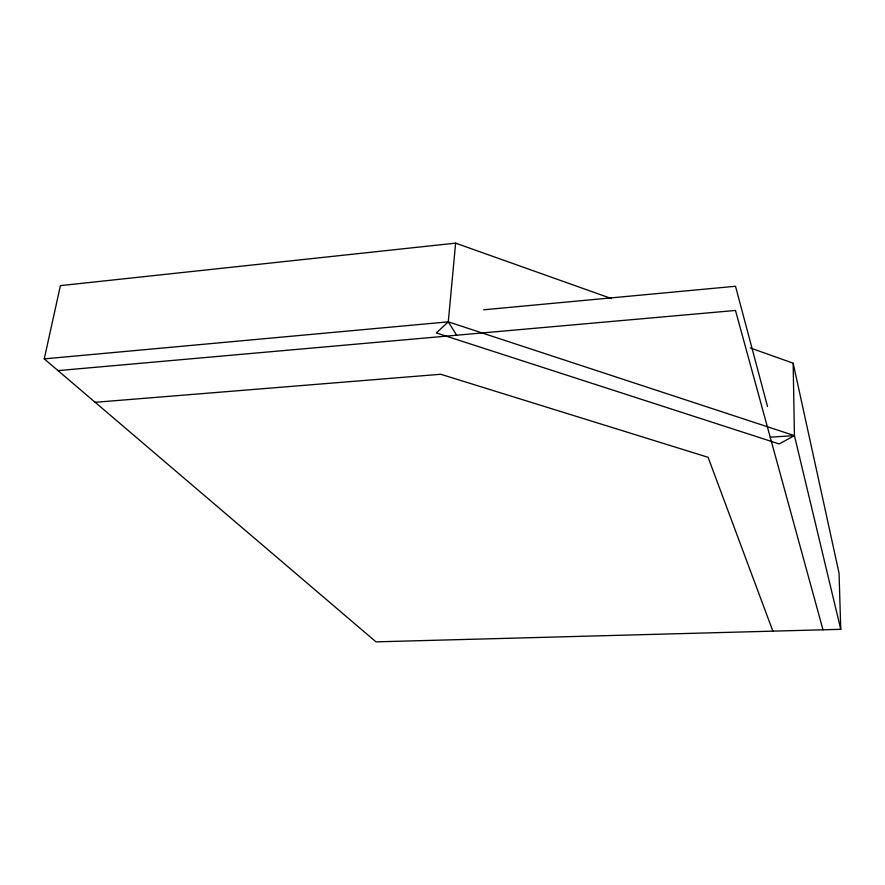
<?xml version="1.0" encoding="UTF-8"?>
<svg xmlns="http://www.w3.org/2000/svg" width="885" height="885" viewBox="0 0 885 885"><rect width="100%" height="100%" fill="white"/><g stroke="black" fill="none" stroke-linecap="round" stroke-linejoin="round"><path stroke-width="1.33" d="M456.682 335.216L448.286 321.841L455.62 243.143L60.412 285.634L44.25 358.879L375.992 641.857L840.75 629.312L839.057 573.192L793.159 363.193L750.314 347.949M840.75 629.312L794.431 435.619L448.286 321.841L436.349 332.948L779.187 443.938L794.431 435.619L793.159 363.193M483.708 309.794L735.512 286.264L767.494 406.392M44.25 358.879L448.286 321.841M58.012 370.616L735.49 310.458L822.984 629.788M95.16 402.31L440.73 374.266L708.1 457.302L772.87 631.138M770.216 437.168L794.431 435.619M455.62 243.143L611.402 298.555"/></g></svg>
